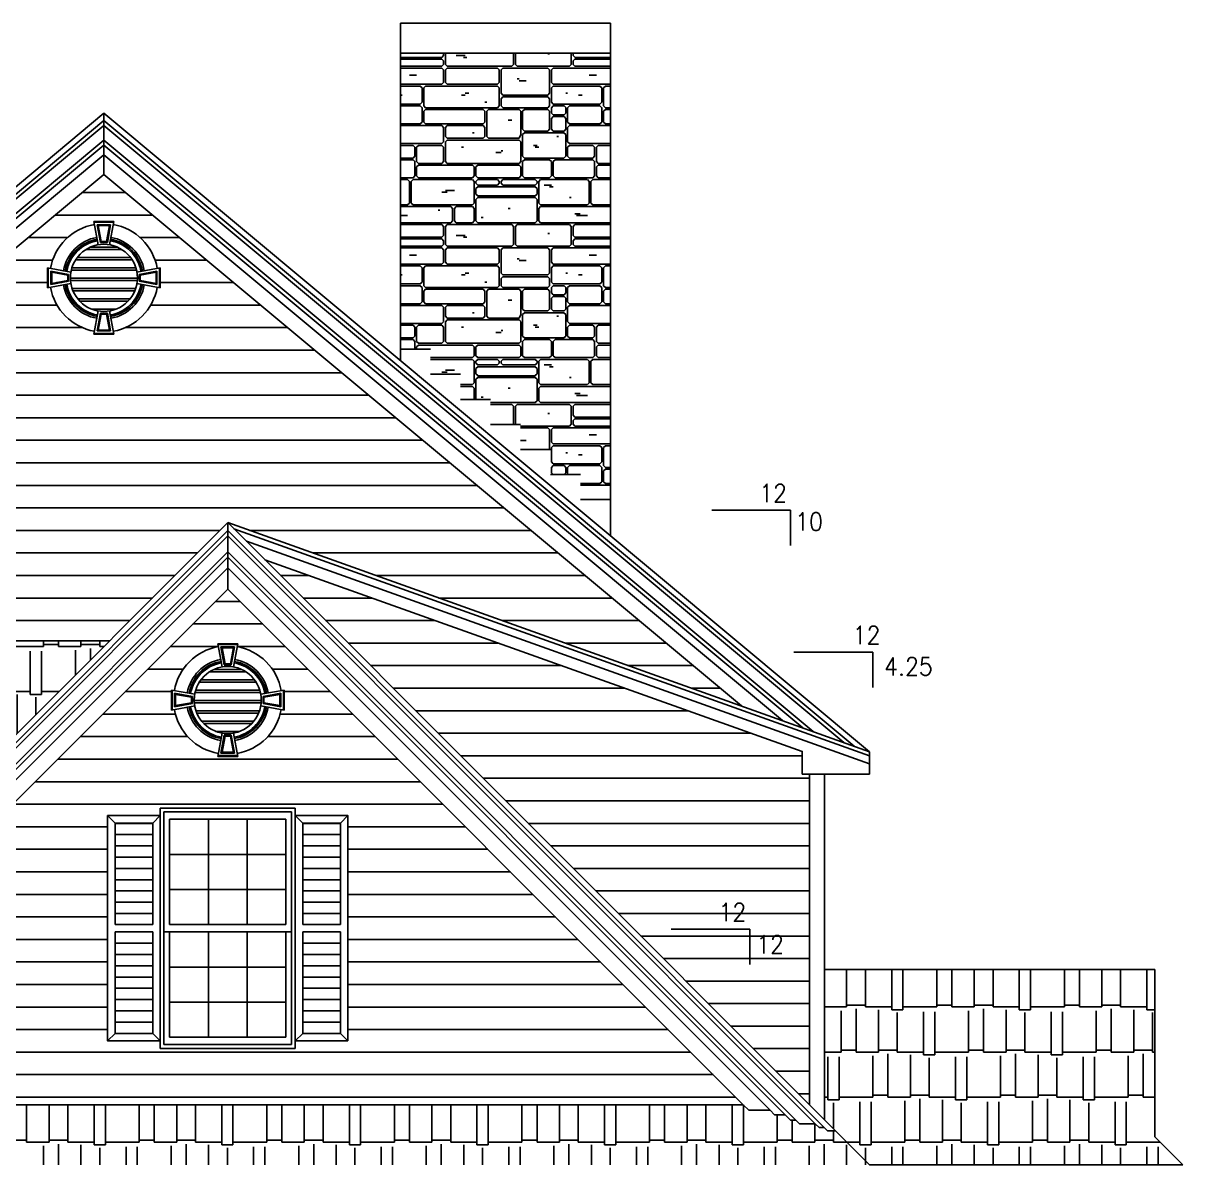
# Model space of a CAD drawing. Header units: inches. Extents: x 52 to 2123, y 129 to 1246.
# Drawn here: x 1512.1 to 1821.1, y 354 to 658 of the extents above; entities that cross this region are included whole.
import ezdxf

# ---------------------------------------------------------------- set-up
doc = ezdxf.new("R2010")
doc.units = ezdxf.units.IN
doc.header["$LTSCALE"] = 15
doc.header["$MEASUREMENT"] = 0
doc.layers.get('DEFPOINTS').update_dxf_attribs({"linetype": 'CONTINUOUS'})
for name, color, linetype in [('Annotations', 7, 'CONTINUOUS'), ('Details', 7, 'CONTINUOUS'), ('Exterior', 5, 'CONTINUOUS'), ('Exterior Details', 7, 'CONTINUOUS'), ('Masonry', 1, 'CONTINUOUS'), ('Roof Shingles', 34, 'CONTINUOUS')]:
    doc.layers.add(name, color=color, linetype=linetype)
doc.styles.add('SIMPLEX', font='SIMPLEX.SHX', dxfattribs={"width": 0.9})
pattern_1 = [(0, (392.036, 66.906), (0, 6), [])]
pattern_2 = [(0, (0, 0), (25.5, 12), [6, -5, 7, -3, 9, -4]), (0, (6, 0.5), (25.5, 12), [5, -19, 4, -6]), (0, (18, -0.75), (25.5, 12), [3, -31]), (90, (0, 0), (-8.5, 12), [11.5, -36.5]), (90, (6, 0), (-8.5, 12), [11.25, -36.75]), (90, (11, 0), (-8.5, 12), [10.5, -37.5]), (90, (18, -0.75), (-8.5, 12), [11.5, -36.5]), (90, (21, -0.75), (-8.5, 12), [11.5, -36.5]), (90, (30, 0), (-8.5, 12), [11, -37])]

# ---------------------------------------------------------------- blocks, each defined once
blk = doc.blocks.new('SHUT')
at = {"layer": 'Exterior Details'}
for p, q in [((10, -3), (0, -3)), ((10, -6), (0, -6)), ((10, -9), (0, -9)), ((10, -12), (0, -12)), ((10, -15), (0, -15)), ((10, -18), (0, -18)), ((10, -21), (0, -21)), ((10, -24), (0, -24))]:
    blk.add_line(p, q, dxfattribs=at)

msp = doc.modelspace()

# ---------------------------------------------------------------- hatches: boundary and pattern name
at = {"layer": 'Exterior'}
h = msp.add_hatch(dxfattribs=at)
h.set_pattern_fill('LINE', color=256, scale=48, style=0)
h.set_pattern_definition(pattern_1)
h.paths.add_polyline_path([(1434.61671, 457.98513), (1422.61671, 457.98513), (1422.61671, 493.48513), (1535.11671, 493.48513), (1566.61671, 524.98513), (1703.47681, 476.16369), (1533.61671, 617.71378), (1366.31415, 478.29498), (1380.06959, 470.17759), (1380.06959, 468.67759), (1378.06959, 465.67759), (1378.06959, 464.17759), (1376.56959, 464.17759), (1376.56959, 462.67759), (1375.06959, 462.67759), (1375.06959, 458.67759), (1361.78513, 458.67759), (1361.78513, 449.98513), (1364.78513, 449.98513), (1364.78513, 448.48513), (1363.28513, 448.48513), (1363.28513, 446.98513), (1361.78513, 446.98513), (1361.78513, 438.98513), (1363.28513, 438.98513), (1363.28513, 437.48513), (1361.78513, 437.48513), (1361.78513, 431.48513), (1365.78513, 431.48513), (1365.78513, 429.98513), (1364.78513, 429.98513), (1364.78513, 426.98513), (1363.28513, 426.98513), (1361.78513, 425.48513), (1361.78513, 421.48513), (1363.28513, 421.48513), (1363.28513, 419.98513), (1361.78513, 419.98513), (1361.78513, 247.98513), (1407.61671, 247.98513), (1407.61671, 342.48513), (1400.61671, 342.48513), (1400.61671, 346.48513), (1397.61671, 346.48513), (1397.61671, 349.48513), (1395.61671, 352.48513), (1395.61671, 353.98513), (1404.6795, 363.04792), (1434.61671, 392.98513)])
h.paths.add_polyline_path([(1519.39936, 587.66323), (1518.61671, 587.51948), (1518.61671, 592.83028), (1519.39936, 592.68652, -0.315120971), (1531.10506, 604.39223), (1530.96131, 605.17488), (1536.2721, 605.17488), (1536.12835, 604.39223, -0.315120971), (1547.83406, 592.68652), (1548.61671, 592.83028), (1548.61671, 587.51948), (1547.83406, 587.66323, -0.315120971), (1536.12835, 575.95753), (1536.2721, 575.17488), (1530.96131, 575.17488), (1531.10506, 575.95753, -0.315120971)], flags=16)
h.paths.add_polyline_path([(1531.81698, 576.02787), (1532.68943, 580.77787), (1534.54398, 580.77787), (1535.41643, 576.02787)], flags=0)
h.paths.add_polyline_path([(1532.11708, 576.27787), (1532.8977, 580.52787), (1534.33572, 580.52787), (1535.11633, 576.27787)], flags=0)
h.paths.add_polyline_path([(1519.4697, 588.37516), (1519.4697, 591.9746), (1524.2197, 591.10215), (1524.2197, 589.2476)], flags=0)
h.paths.add_polyline_path([(1519.7197, 588.67526), (1519.7197, 591.6745), (1523.9697, 590.89389), (1523.9697, 589.45587)], flags=0)
h.paths.add_polyline_path([(1542.55379, 590.08882), (1524.67962, 590.08882, 0.017505311), (1524.70754, 589.46382), (1542.52588, 589.46382, 0.017505311)], flags=0)
h.paths.add_polyline_path([(1543.01371, 589.2476), (1543.01371, 591.10215), (1547.76371, 591.9746), (1547.76371, 588.37516)], flags=0)
h.paths.add_polyline_path([(1543.26371, 589.45587), (1543.26371, 590.89389), (1547.51371, 591.6745), (1547.51371, 588.67526)], flags=0)
h.paths.add_polyline_path([(1532.68943, 599.57189), (1531.81698, 604.32189), (1535.41643, 604.32189), (1534.54398, 599.57189)], flags=0)
h.paths.add_polyline_path([(1532.8977, 599.82189), (1532.11708, 604.07189), (1535.11633, 604.07189), (1534.33572, 599.82189)], flags=0)
h = msp.add_hatch(dxfattribs=at)
h.set_pattern_fill('LINE', color=256, scale=48, style=0)
h.set_pattern_definition(pattern_1)
h.paths.add_polyline_path([(1721.61671, 369.98513), (1721.61671, 457.98513), (1719.61671, 457.98513), (1719.61671, 464.03585), (1576.51967, 515.08216)])
h.paths.add_polyline_path([(1696.15646, 417.65701), (1704.72789, 417.65701), (1704.72789, 424.85701), (1696.15646, 424.85701)], flags=24)
h.paths.add_polyline_path([(1706.22183, 409.05864), (1714.79326, 409.05864), (1714.79326, 416.25864), (1706.22183, 416.25864)], flags=24)
h = msp.add_hatch(dxfattribs=at)
h.set_pattern_fill('_USER,_O', color=256, scale=6, pattern_type=0)
h.set_pattern_definition([(0, (0, 0), (0, 6), [])])
h.paths.add_polyline_path([(1566.61671, 507.30746), (1429.29438, 369.98513), (1703.93904, 369.98513)])
h.paths.add_polyline_path([(1598.61671, 386.98513), (1584.61671, 386.98513), (1584.61671, 384.98513), (1548.61671, 384.98513), (1548.61671, 386.98513), (1534.61671, 386.98513), (1534.61671, 446.98513), (1548.61671, 446.98513), (1548.61671, 448.98513), (1584.61671, 448.98513), (1584.61671, 446.98513), (1598.61671, 446.98513)], flags=16)
h.paths.add_polyline_path([(1596.61671, 388.98513), (1586.61671, 388.98513), (1586.61671, 415.98513), (1596.61671, 415.98513)], flags=0)
h.paths.add_polyline_path([(1583.61671, 385.98513), (1549.61671, 385.98513), (1549.61671, 447.98513), (1583.61671, 447.98513)], flags=0)
h.paths.add_polyline_path([(1596.61671, 417.98513), (1586.61671, 417.98513), (1586.61671, 444.98513), (1596.61671, 444.98513)], flags=0)
h.paths.add_polyline_path([(1582.11671, 387.98513), (1551.11671, 387.98513), (1551.11671, 415.98513), (1582.11671, 415.98513)], flags=0)
h.paths.add_polyline_path([(1561.45004, 397.31846), (1561.45004, 406.6518), (1571.78337, 406.6518), (1571.78337, 397.31846)], flags=0)
h.paths.add_polyline_path([(1582.11671, 417.98513), (1551.11671, 417.98513), (1551.11671, 445.98513), (1582.11671, 445.98513)], flags=0)
h.paths.add_polyline_path([(1561.45004, 427.31846), (1561.45004, 436.6518), (1571.78337, 436.6518), (1571.78337, 427.31846)], flags=0)
h.paths.add_polyline_path([(1546.61671, 388.98513), (1536.61671, 388.98513), (1536.61671, 415.98513), (1546.61671, 415.98513)], flags=0)
h.paths.add_polyline_path([(1546.61671, 417.98513), (1536.61671, 417.98513), (1536.61671, 444.98513), (1546.61671, 444.98513)], flags=0)
h.paths.add_polyline_path([(1569.12835, 463.5325), (1569.2721, 462.74985), (1563.96131, 462.74985), (1564.10506, 463.5325, -0.315120971), (1552.39936, 475.2382), (1551.61671, 475.09445), (1551.61671, 480.40524), (1552.39936, 480.26149, -0.315120971), (1564.10506, 491.9672), (1563.96131, 492.74985), (1569.2721, 492.74985), (1569.12835, 491.9672, -0.315120971), (1580.83406, 480.26149), (1581.61671, 480.40524), (1581.61671, 475.09445), (1580.83406, 475.2382, -0.315120971)], flags=16)
h.paths.add_polyline_path([(1568.41643, 463.60284), (1564.81698, 463.60284), (1565.68943, 468.35284), (1567.54398, 468.35284)], flags=0)
h.paths.add_polyline_path([(1568.19136, 463.79034), (1565.04206, 463.79034), (1565.84563, 468.16534), (1567.38778, 468.16534)], flags=0)
h.paths.add_polyline_path([(1575.55379, 477.66379), (1557.67962, 477.66379, 0.017505311), (1557.70754, 477.03879), (1575.52588, 477.03879, 0.017505311)], flags=0)
h.paths.add_polyline_path([(1580.76371, 475.95012), (1576.01371, 476.82257), (1576.01371, 478.67712), (1580.76371, 479.54957)], flags=0)
h.paths.add_polyline_path([(1580.57621, 476.1752), (1576.20121, 476.97877), (1576.20121, 478.52093), (1580.57621, 479.3245)], flags=0)
h.paths.add_polyline_path([(1557.2197, 476.82257), (1552.4697, 475.95012), (1552.4697, 479.54957), (1557.2197, 478.67712)], flags=0)
h.paths.add_polyline_path([(1557.0322, 476.97877), (1552.6572, 476.1752), (1552.6572, 479.3245), (1557.0322, 478.52093)], flags=0)
h.paths.add_polyline_path([(1567.54398, 487.14685), (1565.68943, 487.14685), (1564.81698, 491.89685), (1568.41643, 491.89685)], flags=0)
h.paths.add_polyline_path([(1567.38778, 487.33435), (1565.84563, 487.33435), (1565.04206, 491.70935), (1568.19136, 491.70935)], flags=0)
at = {"layer": 'Masonry'}
h = msp.add_hatch(dxfattribs=at)
h.set_pattern_fill('LMSTN', color=256, scale=1.25, style=0)
h.set_pattern_definition([(90, (742.416, 198.7), (-47.8906, 3e-15), [4.7874, -43.1032]), (90, (734.756, 197.265), (-47.8906, 3e-15), [6.2236, -41.667]), (90, (735.235, 198.7), (-47.8906, 3e-15), [4.7874, -43.1032]), (90, (725.66, 196.786), (-47.8906, 3e-15), [6.7024, -41.1883]), (90, (725.18, 200.616), (-47.8906, 3e-15), [2.8724, -45.0182]), (315, (698.37, 202.052), (47.8906, 4e-15), [0.677, -67.0505]), (90, (708.425, 200.616), (-47.8906, 3e-15), [3.83, -44.0607]), (90, (699.33, 200.616), (-47.8906, 3e-15), [3.83, -44.0607]), (90, (708.904, 200.616), (-47.8906, 3e-15), [2.8724, -45.0182]), (45, (695.02, 201.574), (4e-15, 47.8906), [0.677, -67.0505]), (45, (698.37, 198.222), (47.8906, -4e-15), [0.677, -67.0505]), (0, (695.98, 190.563), (0, 47.8906), [10.0535, -37.837]), (0, (695.98, 185.775), (0, 47.8906), [10.0535, -37.837]), (315, (695.5, 186.254), (-4e-15, 47.8906), [0.677, -67.0505]), (45, (695.5, 190.084), (4e-15, 47.8906), [0.677, -67.0505]), (90, (695.5, 186.254), (-47.8906, 3e-15), [3.83, -44.0607]), (315, (695.02, 198.7), (47.8906, 4e-15), [0.677, -67.0505]), (90, (695.02, 198.7), (-47.8906, 3e-15), [2.8724, -45.0182]), (0, (695.5, 198.222), (0, 47.8906), [2.8724, -45.0182]), (0, (728.054, 192.48), (0, 47.8906), [1.4362, -46.4544]), (0, (726.14, 196.308), (0, 47.8906), [8.1386, -39.752]), (0, (715.128, 195.83), (0, 47.8906), [19.1496, -28.741]), (0, (715.128, 189.605), (0, 47.8906), [19.1496, -28.741]), (0, (723.266, 189.126), (0, 47.8906), [11.011, -36.8796]), (0, (723.266, 185.775), (0, 47.8906), [11.011, -36.8796]), (0, (707.47, 194.393), (0, 47.8906), [6.2236, -41.667]), (0, (699.81, 194.87), (0, 47.8906), [13.8835, -34.0072]), (0, (699.81, 199.66), (0, 47.8906), [13.8835, -34.0072]), (0, (709.383, 200.137), (0, 47.8906), [15.3197, -32.571]), (0, (707.47, 189.126), (0, 47.8906), [14.3622, -33.5284]), (0, (707.47, 185.775), (0, 47.8906), [14.3622, -33.5284]), (0, (707.47, 189.605), (0, 47.8906), [6.2236, -41.667]), (45, (706.03, 191.04), (47.8906, -4e-15), [0.677, -67.0505]), (315, (699.33, 191.52), (-4e-15, 47.8906), [0.677, -67.0505]), (90, (706.99, 190.084), (-47.8906, 3e-15), [3.83, -44.0607]), (315, (706.03, 190.563), (-4e-15, 47.8906), [0.677, -67.0505]), (45, (706.03, 185.775), (47.8906, -4e-15), [0.677, -67.0505]), (0, (699.81, 191.04), (0, 47.8906), [6.2236, -41.667]), (315, (706.99, 186.254), (-4e-15, 47.8906), [0.677, -67.0505]), (45, (706.99, 188.648), (47.8906, -4e-15), [0.677, -67.0505]), (315, (706.99, 190.084), (-4e-15, 47.8906), [0.677, -67.0505]), (90, (706.99, 186.254), (-47.8906, 3e-15), [2.3937, -45.497]), (90, (706.51, 186.254), (-47.8906, 3e-15), [3.83, -44.0607]), (315, (706.03, 194.393), (47.8906, 4e-15), [0.677, -67.0505]), (0, (699.81, 200.137), (0, 47.8906), [8.1386, -39.752]), (90, (699.33, 195.35), (-47.8906, 3e-15), [3.83, -44.0607]), (0, (699.81, 194.393), (0, 47.8906), [6.2236, -41.667]), (45, (699.33, 193.914), (47.8906, -4e-15), [0.677, -67.0505]), (315, (699.33, 195.35), (-4e-15, 47.8906), [0.677, -67.0505]), (90, (699.33, 191.52), (-47.8906, 3e-15), [2.3937, -45.497]), (315, (699.33, 200.616), (47.8906, 4e-15), [0.677, -67.0505]), (45, (699.33, 199.18), (47.8906, -4e-15), [0.677, -67.0505]), (90, (698.85, 198.7), (-47.8906, 3e-15), [2.8724, -45.0182]), (45, (706.99, 193.914), (47.8906, -4e-15), [0.677, -67.0505]), (90, (706.51, 191.52), (-47.8906, 3e-15), [2.3937, -45.497]), (315, (708.904, 200.616), (47.8906, 4e-15), [0.677, -67.0505]), (45, (707.946, 200.137), (47.8906, -4e-15), [0.677, -67.0505]), (90, (714.17, 190.084), (-47.8906, 3e-15), [3.83, -44.0607]), (90, (714.65, 190.084), (-47.8906, 3e-15), [5.2661, -42.6245]), (315, (714.65, 190.084), (-4e-15, 47.8906), [0.677, -67.0505]), (45, (713.69, 189.605), (4e-15, 47.8906), [0.677, -67.0505]), (315, (722.787, 186.254), (-4e-15, 47.8906), [0.677, -67.0505]), (45, (721.83, 185.775), (4e-15, 47.8906), [0.677, -67.0505]), (45, (722.787, 188.648), (4e-15, 47.8906), [0.677, -67.0505]), (315, (721.83, 189.126), (-4e-15, 47.8906), [0.677, -67.0505]), (90, (722.787, 186.254), (-47.8906, 3e-15), [2.3937, -45.497]), (90, (722.31, 186.254), (-47.8906, 3e-15), [2.3937, -45.497]), (0, (715.128, 196.308), (0, 47.8906), [9.5748, -38.3158]), (0, (715.128, 199.66), (0, 47.8906), [9.5748, -38.3158]), (315, (714.65, 196.786), (-4e-15, 47.8906), [0.677, -67.0505]), (90, (714.17, 195.35), (-47.8906, 3e-15), [3.83, -44.0607]), (45, (714.65, 195.35), (4e-15, 47.8906), [0.677, -67.0505]), (45, (713.69, 194.87), (47.8906, -4e-15), [0.677, -67.0505]), (315, (713.69, 194.393), (-4e-15, 47.8906), [0.677, -67.0505]), (0, (718.957, 193.914), (0, 47.8906), [0.4787, -47.4119]), (45, (714.65, 199.18), (47.8906, -4e-15), [0.677, -67.0505]), (315, (713.69, 199.66), (-4e-15, 47.8906), [0.677, -67.0505]), (90, (714.65, 196.786), (-47.8906, 3e-15), [2.3937, -45.497]), (315, (725.66, 196.786), (-4e-15, 47.8906), [0.677, -67.0505]), (45, (724.702, 196.308), (4e-15, 47.8906), [0.677, -67.0505]), (0, (721.83, 197.744), (0, 47.8906), [0.4787, -47.4119]), (45, (724.702, 200.137), (47.8906, -4e-15), [0.677, -67.0505]), (315, (724.702, 199.66), (-4e-15, 47.8906), [0.677, -67.0505]), (90, (725.18, 196.786), (-47.8906, 3e-15), [2.3937, -45.497]), (0, (735.713, 197.744), (0, 47.8906), [10.5323, -37.3583]), (0, (735.713, 191.04), (0, 47.8906), [10.5323, -37.3583]), (315, (735.235, 191.52), (-4e-15, 47.8906), [0.677, -67.0505]), (90, (734.756, 190.084), (-47.8906, 3e-15), [5.2661, -42.6245]), (45, (735.235, 190.084), (47.8906, -4e-15), [0.677, -67.0505]), (315, (735.235, 186.254), (-4e-15, 47.8906), [0.677, -67.0505]), (45, (734.277, 185.775), (4e-15, 47.8906), [0.677, -67.0505]), (90, (735.235, 186.254), (-47.8906, 3e-15), [3.83, -44.0607]), (90, (734.756, 186.254), (-47.8906, 3e-15), [2.3937, -45.497]), (45, (734.277, 189.605), (4e-15, 47.8906), [0.677, -67.0505]), (315, (734.277, 189.126), (-4e-15, 47.8906), [0.677, -67.0505]), (45, (742.416, 185.775), (4e-15, 47.8906), [0.677, -67.0505]), (0, (735.713, 185.775), (0, 47.8906), [6.7024, -41.1883]), (0, (735.713, 190.563), (0, 47.8906), [6.7024, -41.1883]), (315, (742.416, 190.563), (47.8906, 4e-15), [0.677, -67.0505]), (90, (742.894, 186.254), (-47.8906, 3e-15), [3.83, -44.0607]), (315, (735.235, 198.7), (-4e-15, 47.8906), [0.677, -67.0505]), (45, (735.235, 197.265), (4e-15, 47.8906), [0.677, -67.0505]), (63.435, (734.277, 196.308), (-1e-07, 47.89063), [1.0705, -106.0162]), (90, (735.235, 191.52), (-47.8906, 3e-15), [5.7449, -42.1457]), (0, (729.49, 192.956), (0, 47.8906), [0.4787, -47.4119]), (315, (734.277, 195.83), (47.8906, 4e-15), [0.677, -67.0505]), (0, (731.405, 201.095), (0, 47.8906), [0.9575, -46.9331]), (0, (738.586, 193.914), (0, 47.8906), [0.9575, -46.9331]), (0, (738.107, 194.393), (0, 47.8906), [0.9575, -46.9331]), (0, (735.713, 198.222), (0, 47.8906), [6.2236, -41.667]), (45, (741.937, 198.222), (4e-15, 47.8906), [0.677, -67.0505]), (45, (746.246, 191.04), (4e-15, 47.8906), [0.677, -67.0505]), (90, (746.724, 191.52), (-47.8906, 3e-15), [5.7449, -42.1457]), (315, (746.246, 197.744), (-4e-15, 47.8906), [0.677, -67.0505]), (0, (744.33, 196.786), (0, 47.8906), [0.4787, -47.4119]), (315, (698.37, 204.925), (-4e-15, 47.8906), [0.677, -67.0505]), (45, (698.37, 202.53), (47.8906, -4e-15), [0.677, -67.0505]), (0, (695.5, 214.98), (0, 47.8906), [18.1921, -29.6985]), (0, (695.5, 210.67), (0, 47.8906), [18.1921, -29.6985]), (0, (695.5, 210.19), (0, 47.8906), [12.4472, -35.4434]), (0, (695.5, 205.404), (0, 47.8906), [12.4472, -35.4434]), (90, (695.02, 211.15), (-47.8906, 3e-15), [3.3512, -44.5394]), (90, (695.02, 205.88), (-47.8906, 3e-15), [3.83, -44.0607]), (315, (695.02, 203.01), (-4e-15, 47.8906), [0.677, -67.0505]), (45, (695.02, 204.446), (4e-15, 47.8906), [0.677, -67.0505]), (315, (695.02, 205.882), (-4e-15, 47.8906), [0.677, -67.0505]), (90, (695.02, 203.01), (-47.8906, 3e-15), [1.4362, -46.4544]), (0, (695.5, 204.925), (0, 47.8906), [2.8724, -45.0182]), (0, (695.5, 202.53), (0, 47.8906), [2.8724, -45.0182]), (0, (695.5, 202.052), (0, 47.8906), [2.8724, -45.0182]), (45, (695.02, 209.712), (4e-15, 47.8906), [0.677, -67.0505]), (315, (695.02, 211.15), (-4e-15, 47.8906), [0.677, -67.0505]), (45, (695.02, 214.5), (4e-15, 47.8906), [0.677, -67.0505]), (0, (740.02, 225.99), (0, 47.8906), [23.937, -23.9536]), (0, (740.02, 221.68), (0, 47.8906), [23.937, -23.9536]), (0, (723.266, 228.383), (0, 47.8906), [15.3197, -32.571]), (0, (723.266, 221.68), (0, 47.8906), [15.3197, -32.571]), (0, (723.266, 233.17), (0, 47.8906), [5.2661, -42.6245]), (0, (723.266, 231.734), (0, 47.8906), [5.2661, -42.6245]), (0, (723.266, 231.256), (0, 47.8906), [15.3197, -32.571]), (0, (723.266, 228.86), (0, 47.8906), [15.3197, -32.571]), (0, (715.128, 221.2), (0, 47.8906), [17.2346, -30.656]), (0, (715.128, 215.457), (0, 47.8906), [17.2346, -30.656]), (0, (709.383, 210.19), (0, 47.8906), [19.1496, -28.741]), (0, (709.383, 204.446), (0, 47.8906), [19.1496, -28.741]), (0, (715.128, 214.98), (0, 47.8906), [13.4047, -34.486]), (0, (715.128, 210.67), (0, 47.8906), [13.4047, -34.486]), (0, (726.14, 203.967), (0, 47.8906), [8.1386, -39.752]), (90, (722.787, 222.16), (-47.8906, 3e-15), [5.7449, -42.1457]), (90, (722.31, 222.16), (-47.8906, 3e-15), [3.3512, -44.5394]), (90, (717.043, 222.16), (-47.8906, 3e-15), [3.3512, -44.5394]), (0, (701.244, 217.37), (0, 47.8906), [12.4472, -35.4434]), (0, (701.244, 215.457), (0, 47.8906), [12.4472, -35.4434]), (0, (701.244, 221.2), (0, 47.8906), [12.4472, -35.4434]), (0, (701.244, 217.85), (0, 47.8906), [12.4472, -35.4434]), (0, (709.383, 203.967), (0, 47.8906), [15.3197, -32.571]), (0, (699.81, 204.925), (0, 47.8906), [8.1386, -39.752]), (45, (699.33, 204.446), (47.8906, -4e-15), [0.677, -67.0505]), (90, (698.85, 203.01), (-47.8906, 3e-15), [1.4362, -46.4544]), (0, (702.2, 207.797), (0, 47.8906), [0.9575, -46.9331]), (0, (698.85, 208.276), (0, 47.8906), [0.4787, -47.4119]), (90, (708.425, 205.88), (-47.8906, 3e-15), [3.83, -44.0607]), (90, (708.904, 204.925), (-47.8906, 3e-15), [4.7874, -43.1032]), (45, (708.904, 203.49), (47.8906, -4e-15), [0.677, -67.0505]), (315, (708.904, 204.925), (47.8906, 4e-15), [0.677, -67.0505]), (45, (707.946, 205.404), (47.8906, -4e-15), [0.677, -67.0505]), (315, (707.946, 204.925), (47.8906, 4e-15), [0.677, -67.0505]), (45, (708.904, 209.712), (47.8906, -4e-15), [0.677, -67.0505]), (315, (707.946, 210.19), (47.8906, 4e-15), [0.677, -67.0505]), (0, (705.074, 213.063), (0, 47.8906), [1.915, -45.9757]), (315, (700.765, 215.936), (47.8906, 4e-15), [0.677, -67.0505]), (45, (700.765, 216.893), (47.8906, -4e-15), [0.677, -67.0505]), (90, (700.765, 215.936), (-47.8906, 3e-15), [0.9575, -46.9331]), (45, (700.765, 220.723), (47.8906, -4e-15), [0.677, -67.0505]), (90, (700.765, 218.33), (-47.8906, 3e-15), [2.3937, -45.497]), (315, (700.765, 218.33), (47.8906, 4e-15), [0.677, -67.0505]), (90, (714.17, 211.15), (-47.8906, 3e-15), [3.3512, -44.5394]), (90, (714.65, 211.15), (-47.8906, 3e-15), [3.3512, -44.5394]), (45, (713.69, 210.67), (47.8906, -4e-15), [0.677, -67.0505]), (315, (714.65, 211.15), (-4e-15, 47.8906), [0.677, -67.0505]), (0, (718.957, 207.797), (0, 47.8906), [0.9575, -46.9331]), (0, (719.915, 208.276), (0, 47.8906), [0.9575, -46.9331]), (0, (725.18, 205.88), (0, 47.8906), [0.4787, -47.4119]), (45, (725.66, 203.49), (4e-15, 47.8906), [0.677, -67.0505]), (315, (724.702, 203.967), (47.8906, 4e-15), [0.677, -67.0505]), (0, (717.52, 221.68), (0, 47.8906), [4.3087, -43.582]), (90, (714.65, 215.936), (-47.8906, 3e-15), [4.7874, -43.1032]), (45, (714.65, 214.5), (47.8906, -4e-15), [0.677, -67.0505]), (315, (713.69, 214.98), (-4e-15, 47.8906), [0.677, -67.0505]), (315, (714.65, 215.936), (-4e-15, 47.8906), [0.677, -67.0505]), (45, (713.69, 215.457), (47.8906, -4e-15), [0.677, -67.0505]), (315, (713.69, 217.372), (-4e-15, 47.8906), [0.677, -67.0505]), (90, (714.17, 215.936), (-47.8906, 3e-15), [0.9575, -46.9331]), (315, (717.043, 222.16), (-4e-15, 47.8906), [0.677, -67.0505]), (45, (714.65, 220.723), (47.8906, -4e-15), [0.677, -67.0505]), (315, (713.69, 221.202), (-4e-15, 47.8906), [0.677, -67.0505]), (90, (714.17, 218.33), (-47.8906, 3e-15), [2.3937, -45.497]), (45, (713.69, 217.85), (47.8906, -4e-15), [0.677, -67.0505]), (0, (717.52, 218.33), (0, 47.8906), [2.3937, -45.497]), (0, (719.436, 217.85), (0, 47.8906), [0.9575, -46.9331]), (45, (721.83, 221.68), (4e-15, 47.8906), [0.677, -67.0505]), (315, (722.787, 222.16), (-4e-15, 47.8906), [0.677, -67.0505]), (0, (706.03, 226.47), (0, 47.8906), [15.7984, -32.0922]), (0, (706.03, 233.17), (0, 47.8906), [15.7984, -32.0922]), (90, (705.553, 226.947), (-47.8906, 3e-15), [5.7449, -42.1457]), (315, (705.553, 226.947), (-4e-15, 47.8906), [0.677, -67.0505]), (45, (705.553, 232.692), (4e-15, 47.8906), [0.677, -67.0505]), (0, (717.52, 225.99), (0, 47.8906), [4.3087, -43.582]), (45, (717.043, 225.51), (47.8906, -4e-15), [0.677, -67.0505]), (0, (713.69, 229.82), (0, 47.8906), [1.4362, -46.4544]), (0, (714.65, 230.3), (0, 47.8906), [2.3937, -45.497]), (45, (722.787, 227.904), (4e-15, 47.8906), [0.677, -67.0505]), (90, (722.31, 226.947), (-47.8906, 3e-15), [5.7449, -42.1457]), (0, (724.224, 223.117), (0, 47.8906), [0.4787, -47.4119]), (315, (721.83, 225.99), (47.8906, 4e-15), [0.677, -67.0505]), (45, (721.83, 226.468), (47.8906, -4e-15), [0.677, -67.0505]), (315, (722.787, 229.34), (-4e-15, 47.8906), [0.677, -67.0505]), (90, (722.787, 229.34), (-47.8906, 3e-15), [1.4362, -46.4544]), (45, (722.787, 230.777), (4e-15, 47.8906), [0.677, -67.0505]), (315, (722.787, 232.213), (-4e-15, 47.8906), [0.677, -67.0505]), (45, (722.787, 232.692), (4e-15, 47.8906), [0.677, -67.0505]), (315, (721.83, 233.17), (47.8906, 4e-15), [0.677, -67.0505]), (90, (722.787, 232.213), (-47.8906, 3e-15), [0.4787, -47.4119]), (90, (739.543, 222.16), (-47.8906, 3e-15), [3.3512, -44.5394]), (90, (739.065, 222.16), (-47.8906, 3e-15), [5.7449, -42.1457]), (0, (733.8, 221.2), (0, 47.8906), [13.8835, -34.0072]), (0, (733.8, 215.457), (0, 47.8906), [13.8835, -34.0072]), (90, (729.49, 208.276), (-47.8906, 3e-15), [6.2236, -41.667]), (90, (742.416, 208.276), (-47.8906, 3e-15), [6.2236, -41.667]), (90, (729.01, 211.15), (-47.8906, 3e-15), [3.3512, -44.5394]), (45, (735.235, 203.49), (47.8906, -4e-15), [0.677, -67.0505]), (0, (734.277, 211.627), (0, 47.8906), [1.915, -45.9757]), (0, (729.97, 207.797), (0, 47.8906), [11.9685, -35.9221]), (0, (729.97, 207.32), (0, 47.8906), [11.9685, -35.9221]), (0, (729.97, 204.446), (0, 47.8906), [11.9685, -35.9221]), (45, (729.49, 206.84), (4e-15, 47.8906), [0.677, -67.0505]), (90, (729.01, 204.925), (-47.8906, 3e-15), [4.7874, -43.1032]), (315, (729.49, 204.925), (-4e-15, 47.8906), [0.677, -67.0505]), (45, (728.532, 204.446), (4e-15, 47.8906), [0.677, -67.0505]), (90, (729.49, 204.925), (-47.8906, 3e-15), [1.915, -45.9757]), (315, (734.277, 203.967), (-4e-15, 47.8906), [0.677, -67.0505]), (315, (729.49, 208.276), (-4e-15, 47.8906), [0.677, -67.0505]), (315, (728.532, 210.19), (-4e-15, 47.8906), [0.677, -67.0505]), (45, (728.532, 210.67), (47.8906, -4e-15), [0.677, -67.0505]), (0, (733.8, 212.106), (0, 47.8906), [0.4787, -47.4119]), (315, (741.937, 207.32), (-4e-15, 47.8906), [0.677, -67.0505]), (0, (735.713, 203.967), (0, 47.8906), [6.2236, -41.667]), (90, (742.416, 204.925), (-47.8906, 3e-15), [1.915, -45.9757]), (45, (741.937, 204.446), (4e-15, 47.8906), [0.677, -67.0505]), (315, (741.937, 203.967), (-4e-15, 47.8906), [0.677, -67.0505]), (45, (741.937, 207.797), (4e-15, 47.8906), [0.677, -67.0505]), (0, (729.97, 214.98), (0, 47.8906), [11.9685, -35.9221]), (90, (733.32, 215.936), (-47.8906, 3e-15), [4.7874, -43.1032]), (90, (732.84, 215.936), (-47.8906, 3e-15), [4.7874, -43.1032]), (45, (729.49, 214.5), (4e-15, 47.8906), [0.677, -67.0505]), (315, (728.532, 214.98), (-4e-15, 47.8906), [0.677, -67.0505]), (45, (732.362, 215.457), (47.8906, -4e-15), [0.677, -67.0505]), (315, (733.32, 215.936), (47.8906, 4e-15), [0.677, -67.0505]), (315, (732.362, 221.202), (-4e-15, 47.8906), [0.677, -67.0505]), (45, (733.32, 220.723), (4e-15, 47.8906), [0.677, -67.0505]), (315, (741.937, 214.98), (-4e-15, 47.8906), [0.677, -67.0505]), (45, (738.586, 221.68), (47.8906, -4e-15), [0.677, -67.0505]), (315, (739.543, 222.16), (-4e-15, 47.8906), [0.677, -67.0505]), (0, (741.937, 218.81), (0, 47.8906), [0.4787, -47.4119]), (90, (748.16, 215.936), (-47.8906, 3e-15), [4.7874, -43.1032]), (45, (747.682, 215.457), (47.8906, -4e-15), [0.677, -67.0505]), (315, (747.682, 221.202), (-4e-15, 47.8906), [0.677, -67.0505]), (0, (742.416, 231.256), (0, 47.8906), [0.9575, -46.9331]), (0, (740.02, 233.17), (0, 47.8906), [12.4472, -35.4434]), (0, (740.02, 226.47), (0, 47.8906), [12.4472, -35.4434]), (0, (729.97, 233.17), (0, 47.8906), [8.6173, -39.2733]), (0, (729.97, 231.734), (0, 47.8906), [8.6173, -39.2733]), (0, (731.405, 225.51), (0, 47.8906), [0.4787, -47.4119]), (315, (729.49, 232.213), (-4e-15, 47.8906), [0.677, -67.0505]), (45, (729.49, 232.692), (47.8906, -4e-15), [0.677, -67.0505]), (45, (728.532, 231.734), (47.8906, -4e-15), [0.677, -67.0505]), (315, (728.532, 233.17), (-4e-15, 47.8906), [0.677, -67.0505]), (90, (729.49, 232.213), (-47.8906, 3e-15), [0.4787, -47.4119]), (90, (729.01, 232.213), (-47.8906, 3e-15), [0.4787, -47.4119]), (315, (738.586, 228.383), (47.8906, 4e-15), [0.677, -67.0505]), (90, (739.543, 226.947), (-47.8906, 3e-15), [5.7449, -42.1457]), (45, (739.543, 225.51), (4e-15, 47.8906), [0.677, -67.0505]), (315, (739.543, 226.947), (-4e-15, 47.8906), [0.677, -67.0505]), (45, (738.586, 228.862), (47.8906, -4e-15), [0.677, -67.0505]), (315, (738.586, 231.256), (-4e-15, 47.8906), [0.677, -67.0505]), (45, (738.586, 231.734), (4e-15, 47.8906), [0.677, -67.0505]), (315, (738.586, 233.17), (-4e-15, 47.8906), [0.677, -67.0505]), (90, (739.065, 232.213), (-47.8906, 3e-15), [0.4787, -47.4119]), (90, (739.065, 229.34), (-47.8906, 3e-15), [1.4362, -46.4544]), (45, (739.543, 232.692), (47.8906, -4e-15), [0.677, -67.0505]), (0, (740.98, 231.734), (0, 47.8906), [1.915, -45.9757]), (0, (749.597, 223.596), (0, 47.8906), [2.8724, -45.0182]), (0, (749.12, 224.074), (0, 47.8906), [1.4362, -46.4544]), (0, (747.68, 228.383), (0, 47.8906), [0.4787, -47.4119]), (90, (752.95, 226.947), (-47.8906, 3e-15), [5.7449, -42.1457]), (45, (752.47, 226.468), (4e-15, 47.8906), [0.677, -67.0505]), (315, (752.47, 233.17), (47.8906, 4e-15), [0.677, -67.0505]), (90, (764.44, 222.16), (-47.8906, 3e-15), [3.3512, -44.5394]), (45, (763.96, 221.68), (4e-15, 47.8906), [0.677, -67.0505]), (0, (760.61, 225.03), (0, 47.8906), [0.4787, -47.4119]), (315, (763.96, 225.99), (47.8906, 4e-15), [0.677, -67.0505])])
h.paths.add_polyline_path([(1668.61671, 649.98513), (1612.61671, 649.98513), (1612.61671, 571.1518), (1620.61671, 571.1518), (1620.61671, 564.48513), (1628.61671, 564.48513), (1628.61671, 557.81846), (1636.61671, 557.81846), (1636.61671, 551.1518), (1644.61671, 551.1518), (1644.61671, 544.48513), (1652.61671, 544.48513), (1652.61671, 537.81846), (1660.61671, 537.81846), (1660.61671, 531.1518), (1668.61671, 531.1518)])
at = {"layer": 'Roof Shingles'}
h = msp.add_hatch(dxfattribs=at)
h.set_pattern_fill('AR-RSHKE,_O', color=256)
h.set_pattern_definition(pattern_2)
h.paths.add_polyline_path([(1535.11671, 493.48513), (1422.61671, 493.48513), (1422.61671, 463.98513), (1505.61671, 463.98513)])
h = msp.add_hatch(dxfattribs=at)
h.set_pattern_fill('AR-RSHKE,_O', color=256)
h.set_pattern_definition(pattern_2)
h.paths.add_polyline_path([(1813.61671, 405.98513), (1725.61671, 405.98513), (1725.61671, 365.98513), (1728.55392, 363.04792), (1737.61671, 353.98513), (1821.07283, 353.98513), (1813.61671, 361.44125)])
h = msp.add_hatch(dxfattribs=at)
h.set_pattern_fill('AR-RSHKE,_O', color=256)
h.set_pattern_definition(pattern_2)
h.paths.add_polyline_path([(1728.55392, 363.04792), (1726.4326, 363.04792), (1725.5584, 363.92211), (1724.14419, 363.92211), (1723.14964, 364.91666), (1718.907, 364.91666), (1717.98215, 365.84152), (1716.56793, 365.84152), (1715.12701, 367.28244), (1712.29859, 367.28244), (1711.09229, 368.48873), (1705.43543, 368.48873), (1703.93904, 369.98513), (1429.29438, 369.98513), (1427.95872, 368.48873), (1422.14113, 368.48873), (1420.93483, 367.28244), (1418.1064, 367.28244), (1416.66548, 365.84152), (1415.25127, 365.84152), (1414.32641, 364.91666), (1410.08377, 364.91666), (1409.08922, 363.92211), (1407.67501, 363.92211), (1406.80082, 363.04792), (1404.6795, 363.04792), (1395.61671, 353.98513), (1737.61671, 353.98513)])

# ---------------------------------------------------------------- linework, layer by layer
at = {"layer": 'Annotations', "color": 7}
for p, q in [((1716.55811, 528.27457), (1695.58774, 528.27457)), ((1716.55811, 518.92213), (1716.55811, 528.27457)), ((1738.45277, 490.47213), (1717.4824, 490.47213)), ((1738.45277, 481.11969), (1738.45277, 490.47213)), ((1705.6859, 416.69586), (1684.71553, 416.69586)), ((1705.6859, 407.34342), (1705.6859, 416.69586))]:
    msp.add_line(p, q, dxfattribs=at)
at = {"layer": 'DEFPOINTS', "color": 0, "linetype": 'ByBlock'}
for p in [(1612.61671, 657.98513), (1533.61671, 633.98513)]:
    msp.add_point(p, dxfattribs=at)
at = {"layer": 'Details'}
for p, q in [((1530.96131, 605.17488), (1536.2721, 605.17488)), ((1530.96131, 605.17488), (1532.09868, 598.98252)), ((1530.99599, 604.98608), (1536.23743, 604.98608)), ((1531.81698, 604.32189), (1532.68943, 599.57189)), ((1535.41643, 604.32189), (1531.81698, 604.32189)), ((1532.04206, 604.13439), (1532.84563, 599.75939)), ((1535.19136, 604.13439), (1532.04206, 604.13439)), ((1532.11708, 604.07189), (1532.8977, 599.82189)), ((1535.11633, 604.07189), (1532.11708, 604.07189)), ((1534.33572, 599.82189), (1535.11633, 604.07189)), ((1534.38778, 599.75939), (1535.19136, 604.13439)), ((1534.54398, 599.57189), (1535.41643, 604.32189)), ((1535.13473, 598.98252), (1536.2721, 605.17488)), ((1532.68943, 599.57189), (1534.54398, 599.57189)), ((1532.84563, 599.75939), (1534.38778, 599.75939)), ((1532.8977, 599.82189), (1534.33572, 599.82189)), ((1538.41705, 597.71382), (1528.81636, 597.71382)), ((1537.25388, 598.33882), (1529.97954, 598.33882)), ((1541.1629, 594.96382), (1526.07052, 594.96382)), ((1540.72784, 595.58882), (1526.50558, 595.58882)), ((1518.61671, 587.51948), (1518.61671, 592.83028)), ((1524.80907, 591.6929), (1518.61671, 592.83028)), ((1518.80551, 587.55416), (1518.80551, 592.7956)), ((1519.4697, 591.9746), (1519.4697, 588.37516)), ((1524.2197, 591.10215), (1519.4697, 591.9746)), ((1519.6572, 591.74953), (1519.6572, 588.60023)), ((1524.0322, 590.94596), (1519.6572, 591.74953)), ((1519.7197, 591.6745), (1519.7197, 588.67526)), ((1523.9697, 590.89389), (1519.7197, 591.6745)), ((1523.9697, 589.45587), (1523.9697, 590.89389)), ((1524.0322, 589.4038), (1524.0322, 590.94596)), ((1524.2197, 589.2476), (1524.2197, 591.10215)), ((1542.31853, 592.21382), (1524.91489, 592.21382)), ((1542.14796, 592.83882), (1525.08545, 592.83882)), ((1548.61671, 592.83028), (1542.42435, 591.6929)), ((1547.76371, 591.9746), (1543.01371, 591.10215)), ((1543.01371, 591.10215), (1543.01371, 589.2476)), ((1547.57621, 591.74953), (1543.20121, 590.94596)), ((1543.20121, 590.94596), (1543.20121, 589.4038)), ((1547.51371, 591.6745), (1543.26371, 590.89389)), ((1543.26371, 590.89389), (1543.26371, 589.45587)), ((1547.51371, 588.67526), (1547.51371, 591.6745)), ((1547.57621, 588.60023), (1547.57621, 591.74953)), ((1547.76371, 588.37516), (1547.76371, 591.9746)), ((1548.42791, 592.7956), (1548.42791, 587.55416)), ((1548.61671, 592.83028), (1548.61671, 587.51948)), ((1518.61671, 587.51948), (1524.80907, 588.65685)), ((1519.4697, 588.37516), (1524.2197, 589.2476)), ((1519.6572, 588.60023), (1524.0322, 589.4038)), ((1519.7197, 588.67526), (1523.9697, 589.45587)), ((1542.55379, 590.08882), (1524.67962, 590.08882)), ((1542.52588, 589.46382), (1524.70754, 589.46382)), ((1542.0923, 587.33882), (1525.14111, 587.33882)), ((1542.42435, 588.65685), (1548.61671, 587.51948)), ((1543.01371, 589.2476), (1547.76371, 588.37516)), ((1543.20121, 589.4038), (1547.57621, 588.60023)), ((1543.26371, 589.45587), (1547.51371, 588.67526)), ((1541.85685, 586.71382), (1525.37656, 586.71382)), ((1540.59344, 584.58882), (1526.63997, 584.58882)), ((1540.04334, 583.96382), (1527.19007, 583.96382)), ((1536.8399, 581.83882), (1530.39351, 581.83882)), ((1532.09868, 581.36724), (1530.96131, 575.17488)), ((1536.2721, 575.17488), (1535.13473, 581.36724)), ((1532.68943, 580.77787), (1531.81698, 576.02787)), ((1532.84563, 580.59037), (1532.04206, 576.21537)), ((1532.8977, 580.52787), (1532.11708, 576.27787)), ((1534.54398, 580.77787), (1532.68943, 580.77787)), ((1534.38778, 580.59037), (1532.84563, 580.59037)), ((1534.33572, 580.52787), (1532.8977, 580.52787)), ((1535.11633, 576.27787), (1534.33572, 580.52787)), ((1535.19136, 576.21537), (1534.38778, 580.59037)), ((1535.41643, 576.02787), (1534.54398, 580.77787)), ((1536.2721, 575.17488), (1530.96131, 575.17488)), ((1536.23743, 575.36368), (1530.99599, 575.36368)), ((1531.81698, 576.02787), (1535.41643, 576.02787)), ((1532.04206, 576.21537), (1535.19136, 576.21537)), ((1532.11708, 576.27787), (1535.11633, 576.27787)), ((1563.96131, 492.74985), (1565.09868, 486.55749)), ((1563.96131, 492.74985), (1569.2721, 492.74985)), ((1563.99599, 492.56105), (1569.23743, 492.56105)), ((1564.81698, 491.89685), (1565.68943, 487.14685)), ((1568.41643, 491.89685), (1564.81698, 491.89685)), ((1565.04206, 491.70935), (1565.84563, 487.33435)), ((1568.19136, 491.70935), (1565.04206, 491.70935)), ((1565.11708, 491.64685), (1565.8977, 487.39685)), ((1568.11633, 491.64685), (1565.11708, 491.64685)), ((1567.33572, 487.39685), (1568.11633, 491.64685)), ((1567.38778, 487.33435), (1568.19136, 491.70935)), ((1567.54398, 487.14685), (1568.41643, 491.89685)), ((1568.13473, 486.55749), (1569.2721, 492.74985)), ((1571.41705, 485.28879), (1561.81636, 485.28879)), ((1570.25388, 485.91379), (1562.97954, 485.91379)), ((1565.68943, 487.14685), (1567.54398, 487.14685)), ((1565.84563, 487.33435), (1567.38778, 487.33435)), ((1565.8977, 487.39685), (1567.33572, 487.39685)), ((1574.1629, 482.53879), (1559.07052, 482.53879)), ((1573.72784, 483.16379), (1559.50558, 483.16379)), ((1557.80907, 479.26787), (1551.61671, 480.40524)), ((1551.61671, 475.09445), (1551.61671, 480.40524)), ((1551.80551, 475.12913), (1551.80551, 480.37057)), ((1552.4697, 479.54957), (1552.4697, 475.95012)), ((1557.2197, 478.67712), (1552.4697, 479.54957)), ((1552.6572, 479.3245), (1552.6572, 476.1752)), ((1557.0322, 478.52093), (1552.6572, 479.3245)), ((1552.7197, 479.24947), (1552.7197, 476.25022)), ((1556.9697, 478.46886), (1552.7197, 479.24947)), ((1575.31853, 479.78879), (1557.91489, 479.78879)), ((1575.14796, 480.41379), (1558.08545, 480.41379)), ((1581.61671, 480.40524), (1575.42435, 479.26787)), ((1580.76371, 479.54957), (1576.01371, 478.67712)), ((1580.57621, 479.3245), (1576.20121, 478.52093)), ((1580.51371, 479.24947), (1576.26371, 478.46886)), ((1580.51371, 476.25022), (1580.51371, 479.24947)), ((1580.57621, 476.1752), (1580.57621, 479.3245)), ((1580.76371, 475.95012), (1580.76371, 479.54957)), ((1581.42791, 480.37057), (1581.42791, 475.12913)), ((1581.61671, 480.40524), (1581.61671, 475.09445)), ((1551.61671, 475.09445), (1557.80907, 476.23182)), ((1552.4697, 475.95012), (1557.2197, 476.82257)), ((1552.6572, 476.1752), (1557.0322, 476.97877)), ((1552.7197, 476.25022), (1556.9697, 477.03084)), ((1556.9697, 477.03084), (1556.9697, 478.46886)), ((1557.0322, 476.97877), (1557.0322, 478.52093)), ((1557.2197, 476.82257), (1557.2197, 478.67712)), ((1575.55379, 477.66379), (1557.67962, 477.66379)), ((1575.52588, 477.03879), (1557.70754, 477.03879)), ((1575.42435, 476.23182), (1581.61671, 475.09445)), ((1576.01371, 478.67712), (1576.01371, 476.82257)), ((1576.01371, 476.82257), (1580.76371, 475.95012)), ((1576.20121, 478.52093), (1576.20121, 476.97877)), ((1576.20121, 476.97877), (1580.57621, 476.1752)), ((1576.26371, 478.46886), (1576.26371, 477.03084)), ((1576.26371, 477.03084), (1580.51371, 476.25022)), ((1575.0923, 474.91379), (1558.14111, 474.91379)), ((1574.85685, 474.28879), (1558.37656, 474.28879)), ((1573.59344, 472.16379), (1559.63997, 472.16379)), ((1573.04334, 471.53879), (1560.19007, 471.53879)), ((1569.8399, 469.41379), (1563.39351, 469.41379)), ((1565.09868, 468.94221), (1563.96131, 462.74985)), ((1565.68943, 468.35284), (1564.81698, 463.60284)), ((1565.84563, 468.16534), (1565.04206, 463.79034)), ((1565.8977, 468.10284), (1565.11708, 463.85284)), ((1567.54398, 468.35284), (1565.68943, 468.35284)), ((1567.38778, 468.16534), (1565.84563, 468.16534)), ((1567.33572, 468.10284), (1565.8977, 468.10284)), ((1568.11633, 463.85284), (1567.33572, 468.10284)), ((1568.19136, 463.79034), (1567.38778, 468.16534)), ((1568.41643, 463.60284), (1567.54398, 468.35284)), ((1569.2721, 462.74985), (1568.13473, 468.94221)), ((1564.81698, 463.60284), (1568.41643, 463.60284)), ((1565.04206, 463.79034), (1568.19136, 463.79034)), ((1565.11708, 463.85284), (1568.11633, 463.85284)), ((1569.2721, 462.74985), (1563.96131, 462.74985)), ((1569.23743, 462.93865), (1563.99599, 462.93865))]:
    msp.add_line(p, q, dxfattribs=at)
for centre in [(1533.61671, 590.17488), (1566.61671, 477.74985)]:
    msp.add_circle(centre, 8.9375, dxfattribs=at)
for centre, radius, start, end in [((1533.61671, 590.17488), 14.4375, 100.0185349, 169.9814651), ((1533.61671, 590.17488), 14.4375, 10.0185349, 79.9814651), ((1533.61671, 590.17488), 10.9375, 99.8939955, 170.1060045), ((1533.61671, 590.17488), 10.4375, 99.8693857, 170.1306143), ((1533.61671, 590.17488), 10.4055, 99.8677301, 170.1322699), ((1533.61671, 590.17488), 10.0615, 99.8492677, 170.1507323), ((1533.61671, 590.17488), 10.0295, 99.8474859, 170.1525141), ((1533.61671, 590.17488), 10.0295, 9.8474859, 80.1525141), ((1533.61671, 590.17488), 10.0615, 9.8492677, 80.1507323), ((1533.61671, 590.17488), 10.4055, 9.8677301, 80.1322699), ((1533.61671, 590.17488), 10.4375, 9.8693857, 80.1306143), ((1533.61671, 590.17488), 10.9375, 9.8939955, 80.1060045), ((1533.61671, 590.17488), 14.4375, 190.0185349, 259.9814651), ((1533.61671, 590.17488), 10.9375, 189.8939955, 260.1060045), ((1533.61671, 590.17488), 10.4375, 189.8693857, 260.1306143), ((1533.61671, 590.17488), 10.4055, 189.8677301, 260.1322699), ((1533.61671, 590.17488), 10.0615, 189.8492677, 260.1507323), ((1533.61671, 590.17488), 10.0295, 189.8474859, 260.1525141), ((1533.61671, 590.17488), 10.0295, 279.8474859, 350.1525141), ((1533.61671, 590.17488), 10.0615, 279.8492677, 350.1507323), ((1533.61671, 590.17488), 10.4055, 279.8677301, 350.1322699), ((1533.61671, 590.17488), 10.4375, 279.8693857, 350.1306143), ((1533.61671, 590.17488), 10.9375, 279.8939955, 350.1060045), ((1533.61671, 590.17488), 14.4375, 280.0185349, 349.9814651), ((1566.61671, 477.74985), 14.4375, 100.0185349, 169.9814651), ((1566.61671, 477.74985), 14.4375, 10.0185349, 79.9814651), ((1566.61671, 477.74985), 10.9375, 99.8939955, 170.1060045), ((1566.61671, 477.74985), 10.9375, 9.8939955, 80.1060045), ((1566.61671, 477.74985), 10.4375, 99.8693857, 170.1306143), ((1566.61671, 477.74985), 10.4055, 99.8677301, 170.1322699), ((1566.61671, 477.74985), 10.0615, 99.8492677, 170.1507323), ((1566.61671, 477.74985), 10.0295, 99.8474859, 170.1525141), ((1566.61671, 477.74985), 10.0295, 9.8474859, 80.1525141), ((1566.61671, 477.74985), 10.0615, 9.8492677, 80.1507323), ((1566.61671, 477.74985), 10.4055, 9.8677301, 80.1322699), ((1566.61671, 477.74985), 10.4375, 9.8693857, 80.1306143), ((1566.61671, 477.74985), 10.9375, 189.8939955, 260.1060045), ((1566.61671, 477.74985), 10.4375, 189.8693857, 260.1306143), ((1566.61671, 477.74985), 10.4055, 189.8677301, 260.1322699), ((1566.61671, 477.74985), 10.0615, 189.8492677, 260.1507323), ((1566.61671, 477.74985), 10.0295, 189.8474859, 260.1525141), ((1566.61671, 477.74985), 10.0295, 279.8474859, 350.1525141), ((1566.61671, 477.74985), 10.0615, 279.8492677, 350.1507323), ((1566.61671, 477.74985), 10.4055, 279.8677301, 350.1322699), ((1566.61671, 477.74985), 10.4375, 279.8693857, 350.1306143), ((1566.61671, 477.74985), 10.9375, 279.8939955, 350.1060045), ((1566.61671, 477.74985), 14.4375, 190.0185349, 259.9814651), ((1566.61671, 477.74985), 14.4375, 280.0185349, 349.9814651)]:
    msp.add_arc(centre, radius, start, end, dxfattribs=at)
at = {"layer": 'Exterior'}
for p, q in [((1612.61671, 657.98513), (1668.61671, 657.98513)), ((1612.61671, 657.98513), (1612.61671, 568.1518)), ((1668.61671, 657.98513), (1668.61671, 521.48513)), ((1612.61671, 649.98513), (1668.61671, 649.98513)), ((1533.61671, 633.98513), (1337.04766, 470.17759)), ((1533.61671, 622.92061), (1533.61671, 633.98513)), ((1533.61671, 633.98513), (1737.61671, 463.98513)), ((1533.61671, 632.03257), (1342.13483, 472.46434)), ((1533.61671, 630.73086), (1344.74591, 473.33853)), ((1533.61671, 632.03257), (1733.51992, 465.44656)), ((1533.61671, 630.73086), (1730.78873, 466.42084)), ((1533.61671, 626.82573), (1350.62552, 474.33308)), ((1533.61671, 625.52403), (1353.2974, 475.25793)), ((1533.61671, 626.82573), (1722.59515, 469.3437)), ((1533.61671, 625.52403), (1719.86396, 470.31798)), ((1533.61671, 622.92061), (1358.1506, 476.69885)), ((1533.61671, 622.92061), (1533.61671, 617.71378)), ((1533.61671, 622.92061), (1714.40158, 472.26655)), ((1533.61671, 617.71378), (1365.84636, 477.90515)), ((1533.61671, 617.71378), (1703.47681, 476.16369)), ((1566.61671, 524.98513), (1404.6795, 363.04792)), ((1566.61671, 522.86381), (1406.80082, 363.04792)), ((1566.61671, 512.96431), (1566.61671, 524.98513)), ((1737.61671, 463.98513), (1566.61671, 524.98513)), ((1566.61671, 524.98513), (1728.55392, 363.04792)), ((1566.61671, 522.86381), (1725.5584, 363.92211)), ((1737.61671, 462.92341), (1568.2672, 523.33463)), ((1566.61671, 521.4496), (1410.08377, 364.91666)), ((1566.61671, 521.4496), (1723.14964, 364.91666)), ((1737.61671, 460.79996), (1571.56819, 520.03365)), ((1566.61671, 517.20695), (1415.25127, 365.84152)), ((1566.61671, 517.20695), (1717.98215, 365.84152)), ((1566.61671, 515.79274), (1418.1064, 367.28244)), ((1566.61671, 512.96431), (1422.14113, 368.48873)), ((1566.61671, 515.79274), (1715.12701, 367.28244)), ((1566.61671, 512.96431), (1566.61671, 507.30746)), ((1566.61671, 512.96431), (1711.09229, 368.48873)), ((1719.61671, 464.03585), (1576.51967, 515.08216)), ((1566.61671, 507.30746), (1429.29438, 369.98513)), ((1566.61671, 507.30746), (1703.93904, 369.98513)), ((1422.61671, 493.48513), (1535.11671, 493.48513)), ((1719.61671, 464.17587), (1719.61671, 457.98513)), ((1737.61671, 463.98513), (1737.61671, 457.98513)), ((1721.61671, 369.98513), (1721.61671, 457.98513)), ((1725.61671, 405.98513), (1725.61671, 457.98513)), ((1584.61671, 448.98513), (1548.61671, 448.98513)), ((1548.61671, 448.98513), (1548.61671, 384.98513)), ((1584.61671, 384.98513), (1584.61671, 448.98513)), ((1536.61671, 444.98513), (1534.61671, 446.98513)), ((1548.61671, 446.98513), (1546.61671, 444.98513)), ((1582.11671, 445.98513), (1551.11671, 445.98513)), ((1551.11671, 445.98513), (1551.11671, 417.98513)), ((1582.11671, 417.98513), (1582.11671, 445.98513)), ((1586.61671, 444.98513), (1584.61671, 446.98513)), ((1598.61671, 446.98513), (1596.61671, 444.98513)), ((1551.11671, 417.98513), (1582.11671, 417.98513)), ((1549.61671, 415.98513), (1583.61671, 415.98513)), ((1551.11671, 415.98513), (1551.11671, 387.98513)), ((1582.11671, 387.98513), (1582.11671, 415.98513)), ((1725.61671, 405.98513), (1725.61671, 365.98513)), ((1725.61671, 405.98513), (1813.61671, 405.98513)), ((1813.61671, 405.98513), (1813.61671, 361.44125)), ((1536.61671, 388.98513), (1534.61671, 386.98513)), ((1546.61671, 388.98513), (1548.61671, 386.98513)), ((1551.11671, 387.98513), (1582.11671, 387.98513)), ((1586.61671, 388.98513), (1584.61671, 386.98513)), ((1596.61671, 388.98513), (1598.61671, 386.98513)), ((1548.61671, 384.98513), (1584.61671, 384.98513)), ((1429.29438, 369.98513), (1703.93904, 369.98513)), ((1703.93904, 369.98513), (1705.43543, 368.48873)), ((1705.43543, 368.48873), (1711.09229, 368.48873)), ((1711.09229, 368.48873), (1712.29859, 367.28244)), ((1712.29859, 367.28244), (1715.12701, 367.28244)), ((1715.12701, 367.28244), (1716.56793, 365.84152)), ((1716.56793, 365.84152), (1717.98215, 365.84152)), ((1717.98215, 365.84152), (1718.907, 364.91666)), ((1718.907, 364.91666), (1723.14964, 364.91666)), ((1723.14964, 364.91666), (1724.14419, 363.92211)), ((1725.61671, 365.98513), (1728.55392, 363.04792)), ((1724.14419, 363.92211), (1725.5584, 363.92211)), ((1725.5584, 363.92211), (1726.4326, 363.04792)), ((1726.4326, 363.04792), (1728.55392, 363.04792)), ((1728.55392, 363.04792), (1737.61671, 353.98513)), ((1813.61671, 361.44125), (1821.07283, 353.98513)), ((1737.61671, 353.98513), (1821.07283, 353.98513))]:
    msp.add_line(p, q, dxfattribs=at)
at = {"layer": 'Exterior', "linetype": 'Continuous'}
msp.add_line((1737.61671, 457.98513), (1719.61671, 457.98513), dxfattribs=at)
at = {"layer": 'Exterior'}
for points in [[(1548.61671, 386.98513), (1548.61671, 446.98513), (1534.61671, 446.98513), (1534.61671, 386.98513)], [(1598.61671, 386.98513), (1598.61671, 446.98513), (1584.61671, 446.98513), (1584.61671, 386.98513)]]:
    msp.add_lwpolyline(points, close=True, dxfattribs=at)
at = {"layer": 'Exterior Details'}
for p, q in [((1536.61671, 444.90608), (1546.61671, 444.90608)), ((1583.61671, 447.98513), (1549.61671, 447.98513)), ((1549.61671, 447.98513), (1549.61671, 385.98513)), ((1583.61671, 385.98513), (1583.61671, 447.98513)), ((1586.61671, 444.90608), (1596.61671, 444.90608)), ((1551.11671, 436.6518), (1582.11671, 436.6518)), ((1551.11671, 427.31846), (1582.11671, 427.31846)), ((1536.61671, 417.98513), (1546.61671, 417.98513)), ((1586.61671, 417.98513), (1596.61671, 417.98513)), ((1536.61671, 415.98513), (1546.61671, 415.98513)), ((1586.61671, 415.98513), (1596.61671, 415.98513)), ((1551.11671, 406.6518), (1582.11671, 406.6518)), ((1551.11671, 397.31846), (1582.11671, 397.31846)), ((1549.61671, 385.98513), (1583.61671, 385.98513))]:
    msp.add_line(p, q, dxfattribs=at)
at = {"layer": 'Exterior Details', "linetype": 'Continuous'}
for p, q in [((1561.45004, 417.98513), (1561.45004, 445.98513)), ((1571.78337, 417.98513), (1571.78337, 445.98513)), ((1561.45004, 387.98513), (1561.45004, 415.98513)), ((1571.78337, 387.98513), (1571.78337, 415.98513))]:
    msp.add_line(p, q, dxfattribs=at)
at = {"layer": 'Exterior Details'}
for points in [[(1546.61671, 417.98513), (1546.61671, 444.98513), (1536.61671, 444.98513), (1536.61671, 417.98513)], [(1596.61671, 417.98513), (1596.61671, 444.98513), (1586.61671, 444.98513), (1586.61671, 417.98513)], [(1536.61671, 415.98513), (1536.61671, 388.98513), (1546.61671, 388.98513)], [(1546.61671, 388.98513), (1546.61671, 415.98513)], [(1586.61671, 415.98513), (1586.61671, 388.98513), (1596.61671, 388.98513)], [(1596.61671, 388.98513), (1596.61671, 415.98513)]]:
    msp.add_lwpolyline(points, dxfattribs=at)
at = {"layer": 'Masonry'}
for p, q in [((1612.61671, 571.1518), (1620.61671, 571.1518)), ((1620.61671, 564.48513), (1628.61671, 564.48513)), ((1628.61671, 557.81846), (1636.61671, 557.81846)), ((1636.61671, 551.1518), (1644.61671, 551.1518)), ((1644.61671, 544.48513), (1652.61671, 544.48513)), ((1652.61671, 537.81846), (1660.61671, 537.81846)), ((1660.61671, 531.1518), (1668.61671, 531.1518))]:
    msp.add_line(p, q, dxfattribs=at)

# ---------------------------------------------------------------- block references
at = {"layer": 'Exterior', "color": 2}
for p in [(1536.61671, 444.90608), (1586.61671, 444.90608), (1536.61671, 415.98513), (1586.61671, 415.98513)]:
    msp.add_blockref('SHUT', p, dxfattribs=at)

# ---------------------------------------------------------------- texts
at = {"layer": 'Annotations', "color": 7, "style": 'SIMPLEX', "width": 0.9}
for s, p in [('12', (1708.22867, 530.43572)), ('10', (1717.78379, 522.85702)), ('12', (1733.11426, 492.63327)), ('4.25', (1741.4955, 484.28982)), ('12', (1697.35646, 418.85701)), ('12', (1707.42183, 410.25864))]:
    msp.add_text(s, height=4.8, dxfattribs=at).set_placement(p)

doc.saveas('drawing.dxf')
